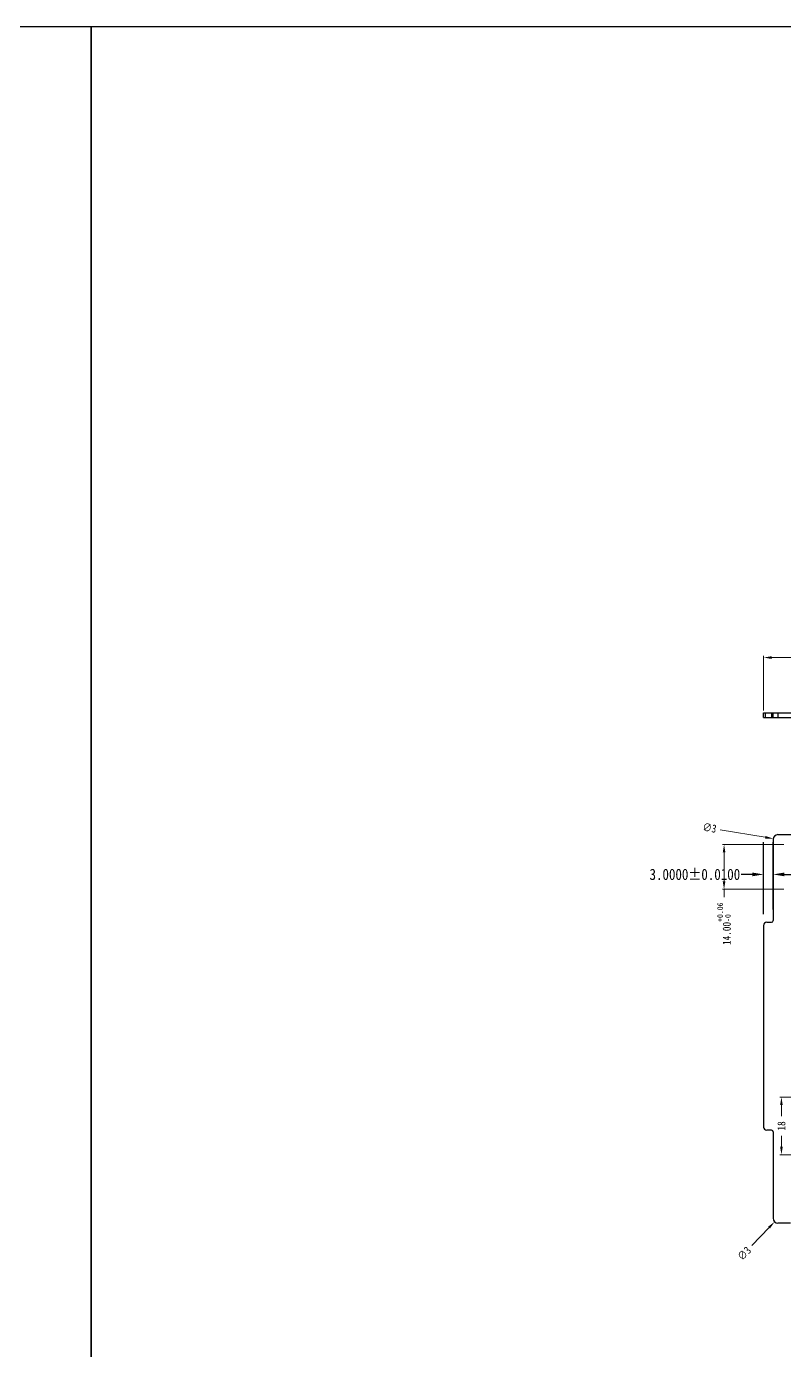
# Model space of a CAD drawing. Header units: millimetres. Extents: x 2158 to 4802, y -120 to 609.
# Drawn here: x 3460.1 to 3697, y 195.3 to 609 of the extents above; entities that cross this region are included whole.
import ezdxf

# ---------------------------------------------------------------- set-up
doc = ezdxf.new("R2010")
doc.units = ezdxf.units.MM
doc.header["$LTSCALE"] = 30.734
doc.header["$PDMODE"] = 3
doc.header["$PDSIZE"] = 8
doc.layers.get('0').update_dxf_attribs({"linetype": 'CONTINUOUS'})
doc.layers.get('Defpoints').update_dxf_attribs({"linetype": 'CONTINUOUS'})
doc.styles.get("Standard").update_dxf_attribs({"font": 'txt', "width": 0.85})
doc.dimstyles.get("Standard").update_dxf_attribs({"dimtxt": 3.5, "dimasz": 3.5, "dimexe": 0.18, "dimexo": 0.0625, "dimgap": 0.09, "dimtad": 1, "dimdsep": 46, "dimtxsty": 'STANDARD', "dimcen": 0.09, "dimadec": 0, "dimazin": 0, "dimtol": 1, "dimtp": 0.01, "dimtm": 0.01, "dimtfac": 1, "dimtofl": 0, "dimtmove": 0, "dimatfit": 3, "dimfxl": 1, "dimtolj": 1, "dimarcsym": 0})
doc.dimstyles.new('YanXiu', dxfattribs={"dimscale": 2.5, "dimtxt": 3, "dimasz": 2, "dimexe": 0.66, "dimexo": 0.66, "dimgap": 0.66, "dimtad": 0, "dimdsep": 46, "dimtxsty": 'STANDARD', "dimcen": 0, "dimclrd": 3, "dimclre": 6, "dimclrt": 3, "dimazin": 2, "dimtm": 1e-09, "dimtfac": 1, "dimtofl": 0, "dimtmove": 0, "dimatfit": 3, "dimfxl": 1, "dimlwd": 5, "dimlwe": 5, "dimarcsym": 0})

# ---------------------------------------------------------------- blocks, each defined once
blk = doc.blocks.new('*D375')
at = {"color": 3, "lineweight": 5}
for p, q in [((3690.43, 395.33), (3690.43, 412.34)), ((3692.93, 411.84), (3882.74, 411.84)), ((4125.47, 411.84), (3935.66, 411.84)), ((4127.97, 395.33), (4127.97, 412.34))]:
    blk.add_line(p, q, dxfattribs=at)
at = {"color": 3}
for points in [[(3692.93, 412.25), (3692.93, 411.42), (3690.43, 411.84)], [(4125.47, 412.25), (4125.47, 411.42), (4127.97, 411.84)]]:
    blk.add_solid(points, dxfattribs=at)
at = {"layer": 'Defpoints', "color": 0}
for p in [(4127.97, 411.84), (3690.43, 394.58), (4127.97, 394.58)]:
    blk.add_point(p, dxfattribs=at)
at = {"color": 3, "insert": (3909.2, 411.84), "char_height": 7.5, "attachment_point": 5}
blk.add_mtext('437.54{\\H0.7x;\\S+0.15^ -0.15;}', dxfattribs=at)
blk = doc.blocks.new('*D399')
at = {"color": 3, "lineweight": 5}
for p, q in [((3700.11, 274.48), (3695.52, 274.48)), ((3696.02, 271.98), (3696.02, 268.55)), ((3696.02, 258.98), (3696.02, 262.41)), ((3700.11, 256.48), (3695.52, 256.48))]:
    blk.add_line(p, q, dxfattribs=at)
at = {"color": 3}
for points in [[(3695.6, 271.98), (3696.43, 271.98), (3696.02, 274.48)], [(3695.6, 258.98), (3696.43, 258.98), (3696.02, 256.48)]]:
    blk.add_solid(points, dxfattribs=at)
at = {"layer": 'Defpoints', "color": 0}
for p in [(3700.86, 274.48), (3696.02, 256.48), (3700.86, 256.48)]:
    blk.add_point(p, dxfattribs=at)
at = {"color": 3, "insert": (3696.02, 265.48), "char_height": 2.5, "attachment_point": 5, "rotation": 90}
blk.add_mtext('18', dxfattribs=at)
blk = doc.blocks.new('*D339')
at = {"color": 3, "lineweight": 5}
for p, q in [((3696.81, 353.43), (3677.59, 353.43)), ((3678.09, 350.93), (3678.09, 341.93)), ((3696.81, 339.43), (3677.59, 339.43)), ((3678.09, 339.43), (3678.09, 336.93))]:
    blk.add_line(p, q, dxfattribs=at)
at = {"color": 3}
for points in [[(3677.67, 350.93), (3678.5, 350.93), (3678.09, 353.43)], [(3677.67, 341.93), (3678.5, 341.93), (3678.09, 339.43)]]:
    blk.add_solid(points, dxfattribs=at)
at = {"layer": 'Defpoints', "color": 0}
for p in [(3697.56, 353.43), (3678.09, 339.43), (3697.56, 339.43)]:
    blk.add_point(p, dxfattribs=at)
at = {"color": 3, "insert": (3678.09, 328.66), "char_height": 2.5, "attachment_point": 5, "rotation": 90}
blk.add_mtext('14.00{\\H0.7x;\\S+0.06^ -0;}', dxfattribs=at)
blk = doc.blocks.new('*D401')
at = {"color": 3, "lineweight": 5}
blk.add_line((3686.77, 228.11), (3692.16, 233.73), dxfattribs=at)
at = {"color": 3}
blk.add_solid([(3691.86, 234.02), (3692.46, 233.45), (3693.89, 235.54)], dxfattribs=at)
at = {"layer": 'Defpoints', "color": 0}
for p in [(3695.97, 237.71), (3693.89, 235.54)]:
    blk.add_point(p, dxfattribs=at)
at = {"color": 3, "insert": (3684.4, 225.64), "char_height": 2.5, "attachment_point": 5, "rotation": 46.2135}
blk.add_mtext('∅3', dxfattribs=at)
blk = doc.blocks.new('*D406')
at = {"color": 3, "lineweight": 5}
blk.add_line((3676.92, 358.05), (3690.98, 355.67), dxfattribs=at)
at = {"color": 3}
blk.add_solid([(3691.05, 356.09), (3690.91, 355.26), (3693.45, 355.26)], dxfattribs=at)
at = {"layer": 'Defpoints', "color": 0}
for p in [(3693.45, 355.26), (3696.41, 354.76)]:
    blk.add_point(p, dxfattribs=at)
at = {"color": 3, "insert": (3673.55, 358.62), "char_height": 2.5, "attachment_point": 5, "rotation": 350.4231}
blk.add_mtext('∅3', dxfattribs=at)
blk = doc.blocks.new('*D411')
at = {"color": 0, "lineweight": -2}
for p, q in [((3690.43, 331.64), (3690.43, 354.13)), ((3693.43, 333.14), (3693.43, 354.13)), ((3686.93, 344.07), (3683.43, 344.07)), ((3696.93, 344.07), (3700.43, 344.07))]:
    blk.add_line(p, q, dxfattribs=at)
at = {"color": 0}
for points in [[(3686.93, 344.66), (3686.93, 343.49), (3690.43, 344.07)], [(3696.93, 344.66), (3696.93, 343.49), (3693.43, 344.07)]]:
    blk.add_solid(points, dxfattribs=at)
at = {"layer": 'Defpoints', "color": 0}
for p in [(3690.43, 344.07), (3690.43, 328.14), (3693.43, 329.64)]:
    blk.add_point(p, dxfattribs=at)
at = {"color": 0, "insert": (3668.96, 344.07), "char_height": 3.5, "attachment_point": 5}
blk.add_mtext('\\A1;3.0000±0.0100', dxfattribs=at)

msp = doc.modelspace()

# ---------------------------------------------------------------- linework, layer by layer
at = {"color": 7, "linetype": 'Continuous'}
for p, q in [((3690.42713, 393.07563), (3690.42713, 394.57563)), ((3690.42713, 394.57563), (4127.96783, 394.57563)), ((3690.42713, 393.07563), (4127.96783, 393.07563)), ((3690.92713, 394.57563), (3690.92713, 393.07563)), ((3692.92713, 394.57563), (3692.92713, 393.07563)), ((3693.42713, 393.07563), (3693.42713, 394.57563)), ((3694.92713, 394.57563), (3694.92713, 393.07563)), ((3694.92713, 356.50946), (3711.02829, 356.50946)), ((3693.42713, 355.00946), (3693.42713, 329.64429)), ((3690.42713, 328.14429), (3690.42713, 265.14429)), ((3691.42713, 329.14429), (3692.92713, 329.14429)), ((3692.92713, 264.14429), (3691.42713, 264.14429)), ((3693.42713, 263.64429), (3693.42713, 236.62239)), ((3698.83901, 235.12239), (3694.92713, 235.12239))]:
    msp.add_line(p, q, dxfattribs=at)
for points in [[(2158.44946, 609.0399), (3480.31401, 609.0399), (3480.31401, -120.35237), (2158.44946, -120.35237)], [(3480.31401, 609.0399), (4802.17855, 609.0399), (4802.17855, -120.35237), (3480.31401, -120.35237)]]:
    msp.add_lwpolyline(points, close=True)
for centre, radius, start, end in [((3694.92713, 355.00946), 1.5, 90, 180), ((3691.42713, 328.14429), 1, 90, 180), ((3692.92713, 329.64429), 0.5, 270, 0), ((3691.42713, 265.14429), 1, 180, 270), ((3692.92713, 263.64429), 0.5, 0, 90), ((3694.92713, 236.62239), 1.5, 180, 270)]:
    msp.add_arc(centre, radius, start, end, dxfattribs=at)

# ---------------------------------------------------------------- dimensions: what is measured, and where the dimension line sits
dim = msp.add_linear_dim(base=(4127.96783, 411.83766), p1=(3690.42713, 394.57563), p2=(4127.96783, 394.57563), text='437.54{\\H0.7x;\\S+0.15^ -0.15;}', dimstyle='YanXiu', override={"dimasz": 1, "dimexe": 0.2, "dimexo": 0.3, "dimclre": 3})
dim.commit()
dim.dimension.update_dxf_attribs({"geometry": '*D375', "text_midpoint": (3909.19748, 411.83766)})
for p1, p2, picture, middle in [((3696.40623, 354.75991), (3693.44804, 355.25902), '*D406', (3673.5492, 358.61642)), ((3695.96509, 237.70527), (3693.88917, 235.5395), '*D401', (3684.40024, 225.63986))]:
    dim = msp.add_diameter_dim_2p(p1=p1, p2=p2, dimstyle='YanXiu', override={"dimtxt": 1, "dimasz": 1, "dimexe": 0.2, "dimexo": 0.3, "dimclre": 3})
    dim.commit()
    dim.dimension.update_dxf_attribs({"geometry": picture, "text_midpoint": middle, "dimtype": 163})
dim = msp.add_linear_dim(base=(3690.42713, 344.07289), p1=(3693.42713, 329.64429), p2=(3690.42713, 328.14429), dimstyle='STANDARD', override={"dimexe": 10.0584, "dimexo": 3.4925, "dimtad": 0, "dimtih": 1, "dimtoh": 1, "dimdec": 4, "dimzin": 0, "dimcen": 5.0292, "dimtdec": 4, "dimtzin": 0})
dim.commit()
dim.dimension.update_dxf_attribs({"geometry": '*D411', "text_midpoint": (3668.95797, 344.07289)})
dim = msp.add_linear_dim(base=(3678.08614, 339.42909), p1=(3697.55798, 353.42909), p2=(3697.55798, 339.42909), angle=90, text='14.00{\\H0.7x;\\S+0.06^ -0;}', dimstyle='YanXiu', override={"dimtxt": 1, "dimasz": 1, "dimexe": 0.2, "dimexo": 0.3, "dimclre": 3})
dim.commit()
dim.dimension.update_dxf_attribs({"geometry": '*D339', "text_midpoint": (3678.08614, 328.65617)})
dim = msp.add_linear_dim(base=(3696.01676, 256.48074), p1=(3700.86298, 274.48074), p2=(3700.86298, 256.48074), angle=90, dimstyle='YanXiu', override={"dimtxt": 1, "dimasz": 1, "dimexe": 0.2, "dimexo": 0.3, "dimclre": 3})
dim.commit()
dim.dimension.update_dxf_attribs({"geometry": '*D399', "text_midpoint": (3696.01676, 265.48074)})

doc.saveas('drawing.dxf')
